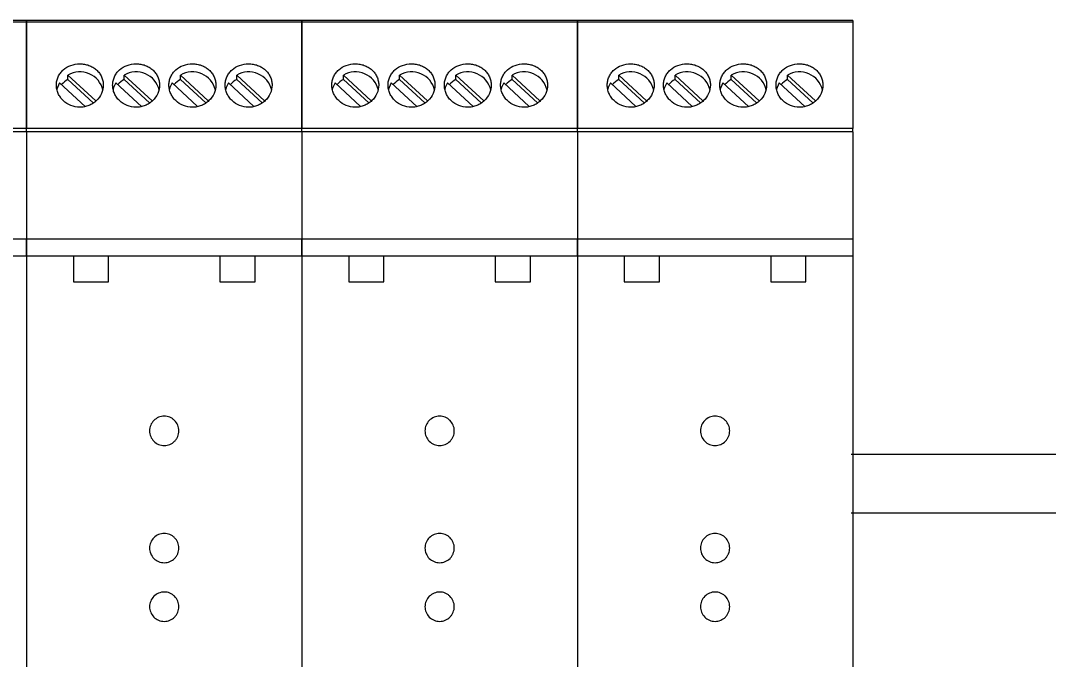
# Model space of a CAD drawing. Header units: millimetres. Extents: x 4137 to 6698, y 1400 to 3585.
# Drawn here: x 5209.5 to 5297.2, y 2240.8 to 2295.3 of the extents above; entities that cross this region are included whole.
import ezdxf

# ---------------------------------------------------------------- set-up
doc = ezdxf.new("R2010")
doc.units = ezdxf.units.MM
doc.layers.add('000-PI-Oprema', color=30, linetype='Continuous', lineweight=5)
doc.layers.add('002-PI-Kabelska kanalica', color=150, linetype='Continuous')

msp = doc.modelspace()

# ---------------------------------------------------------------- linework, layer by layer
at = {"layer": '000-PI-Oprema', "color": 0, "linetype": 'ByBlock', "lineweight": 0}
for p, q in [((5210.045, 2295.278), (5186.545, 2295.278)), ((5210.045, 2295.278), (5210.045, 2295.178)), ((5233.545, 2295.278), (5210.045, 2295.278)), ((5210.045, 2295.178), (5210.045, 2295.278)), ((5233.545, 2295.278), (5233.545, 2295.178)), ((5257.045, 2295.278), (5233.545, 2295.278)), ((5233.545, 2295.178), (5233.545, 2295.278)), ((5257.045, 2295.278), (5257.045, 2295.178)), ((5280.545, 2295.278), (5257.045, 2295.278)), ((5257.045, 2295.178), (5257.045, 2295.278)), ((5280.545, 2295.278), (5280.545, 2295.178)), ((5186.545, 2295.178), (5210.045, 2295.178)), ((5210.045, 2295.178), (5210.045, 2286.078)), ((5210.045, 2286.078), (5210.045, 2295.178)), ((5210.045, 2295.178), (5233.545, 2295.178)), ((5233.545, 2295.178), (5233.545, 2286.078)), ((5233.545, 2286.078), (5233.545, 2295.178)), ((5233.545, 2295.178), (5257.045, 2295.178)), ((5257.045, 2295.178), (5257.045, 2286.078)), ((5257.045, 2286.078), (5257.045, 2295.178)), ((5257.045, 2295.178), (5280.545, 2295.178)), ((5280.545, 2295.178), (5280.545, 2286.078)), ((5212.872, 2289.971), (5215.044, 2287.957)), ((5213.579, 2290.252), (5213.579, 2290.627)), ((5215.955, 2288.424), (5213.579, 2290.627)), ((5215.74, 2288.249), (5213.579, 2290.252)), ((5217.672, 2289.971), (5219.844, 2287.957)), ((5218.379, 2290.252), (5218.379, 2290.627)), ((5220.755, 2288.424), (5218.379, 2290.627)), ((5220.54, 2288.249), (5218.379, 2290.252)), ((5222.472, 2289.971), (5224.644, 2287.957)), ((5223.179, 2290.252), (5223.179, 2290.627)), ((5225.555, 2288.424), (5223.179, 2290.627)), ((5225.34, 2288.249), (5223.179, 2290.252)), ((5227.272, 2289.971), (5229.444, 2287.957)), ((5227.979, 2290.252), (5227.979, 2290.627)), ((5230.355, 2288.424), (5227.979, 2290.627)), ((5230.14, 2288.249), (5227.979, 2290.252)), ((5236.372, 2289.971), (5238.544, 2287.957)), ((5237.079, 2290.252), (5237.079, 2290.627)), ((5239.455, 2288.424), (5237.079, 2290.627)), ((5239.24, 2288.249), (5237.079, 2290.252)), ((5241.172, 2289.971), (5243.344, 2287.957)), ((5241.879, 2290.252), (5241.879, 2290.627)), ((5244.255, 2288.424), (5241.879, 2290.627)), ((5244.04, 2288.249), (5241.879, 2290.252)), ((5245.972, 2289.971), (5248.144, 2287.957)), ((5246.679, 2290.252), (5246.679, 2290.627)), ((5249.055, 2288.424), (5246.679, 2290.627)), ((5248.84, 2288.249), (5246.679, 2290.252)), ((5250.772, 2289.971), (5252.944, 2287.957)), ((5251.479, 2290.252), (5251.479, 2290.627)), ((5253.855, 2288.424), (5251.479, 2290.627)), ((5253.64, 2288.249), (5251.479, 2290.252)), ((5259.872, 2289.971), (5262.044, 2287.957)), ((5260.579, 2290.252), (5260.579, 2290.627)), ((5262.955, 2288.424), (5260.579, 2290.627)), ((5262.74, 2288.249), (5260.579, 2290.252)), ((5264.672, 2289.971), (5266.844, 2287.957)), ((5265.379, 2290.252), (5265.379, 2290.627)), ((5267.755, 2288.424), (5265.379, 2290.627)), ((5267.54, 2288.249), (5265.379, 2290.252)), ((5269.472, 2289.971), (5271.644, 2287.957)), ((5270.179, 2290.252), (5270.179, 2290.627)), ((5272.555, 2288.424), (5270.179, 2290.627)), ((5272.34, 2288.249), (5270.179, 2290.252)), ((5274.272, 2289.971), (5276.444, 2287.957)), ((5274.979, 2290.252), (5274.979, 2290.627)), ((5277.355, 2288.424), (5274.979, 2290.627)), ((5277.14, 2288.249), (5274.979, 2290.252)), ((5210.045, 2286.078), (5186.545, 2286.078)), ((5210.045, 2285.778), (5186.545, 2285.778)), ((5210.045, 2285.778), (5210.045, 2286.078)), ((5233.545, 2286.078), (5210.045, 2286.078)), ((5210.045, 2285.778), (5210.045, 2286.078)), ((5210.045, 2285.778), (5210.045, 2276.672)), ((5233.545, 2285.778), (5210.045, 2285.778)), ((5210.045, 2285.778), (5210.045, 2276.672)), ((5233.545, 2285.778), (5233.545, 2286.078)), ((5257.045, 2286.078), (5233.545, 2286.078)), ((5233.545, 2285.778), (5233.545, 2286.078)), ((5233.545, 2285.778), (5233.545, 2276.672)), ((5257.045, 2285.778), (5233.545, 2285.778)), ((5233.545, 2285.778), (5233.545, 2276.672)), ((5257.045, 2285.778), (5257.045, 2286.078)), ((5280.545, 2286.078), (5257.045, 2286.078)), ((5257.045, 2285.778), (5257.045, 2286.078)), ((5257.045, 2285.778), (5257.045, 2276.672)), ((5280.545, 2285.778), (5257.045, 2285.778)), ((5257.045, 2285.778), (5257.045, 2276.672)), ((5280.545, 2285.778), (5280.545, 2286.078)), ((5280.545, 2285.778), (5280.545, 2276.672)), ((5186.545, 2276.672), (5210.045, 2276.672)), ((5210.045, 2276.672), (5210.045, 2275.204)), ((5210.045, 2276.672), (5233.545, 2276.672)), ((5210.045, 2275.204), (5210.045, 2276.672)), ((5233.545, 2276.672), (5233.545, 2275.204)), ((5233.545, 2276.672), (5257.045, 2276.672)), ((5233.545, 2275.204), (5233.545, 2276.672)), ((5257.045, 2276.672), (5257.045, 2275.204)), ((5257.045, 2276.672), (5280.545, 2276.672)), ((5257.045, 2275.204), (5257.045, 2276.672)), ((5280.545, 2276.672), (5280.545, 2275.204)), ((5206.045, 2275.204), (5210.045, 2275.204)), ((5210.045, 2275.204), (5210.045, 2195.778)), ((5210.045, 2275.204), (5210.045, 2195.778)), ((5210.045, 2275.204), (5214.045, 2275.204)), ((5214.045, 2275.204), (5214.045, 2273.004)), ((5214.045, 2275.204), (5217.045, 2275.204)), ((5217.045, 2273.004), (5217.045, 2275.204)), ((5217.045, 2275.204), (5226.545, 2275.204)), ((5226.545, 2275.204), (5226.545, 2273.004)), ((5226.545, 2275.204), (5229.545, 2275.204)), ((5229.545, 2273.004), (5229.545, 2275.204)), ((5229.545, 2275.204), (5233.545, 2275.204)), ((5233.545, 2275.204), (5233.545, 2195.778)), ((5233.545, 2275.204), (5233.545, 2195.778)), ((5233.545, 2275.204), (5237.545, 2275.204)), ((5237.545, 2275.204), (5237.545, 2273.004)), ((5237.545, 2275.204), (5240.545, 2275.204)), ((5240.545, 2273.004), (5240.545, 2275.204)), ((5240.545, 2275.204), (5250.045, 2275.204)), ((5250.045, 2275.204), (5250.045, 2273.004)), ((5250.045, 2275.204), (5253.045, 2275.204)), ((5253.045, 2273.004), (5253.045, 2275.204)), ((5253.045, 2275.204), (5257.045, 2275.204)), ((5257.045, 2275.204), (5257.045, 2195.778)), ((5257.045, 2275.204), (5257.045, 2195.778)), ((5257.045, 2275.204), (5261.045, 2275.204)), ((5261.045, 2275.204), (5261.045, 2273.004)), ((5261.045, 2275.204), (5264.045, 2275.204)), ((5264.045, 2273.004), (5264.045, 2275.204)), ((5264.045, 2275.204), (5273.545, 2275.204)), ((5273.545, 2275.204), (5273.545, 2273.004)), ((5273.545, 2275.204), (5276.545, 2275.204)), ((5276.545, 2273.004), (5276.545, 2275.204)), ((5276.545, 2275.204), (5280.545, 2275.204)), ((5280.545, 2275.204), (5280.545, 2195.778)), ((5214.045, 2273.004), (5217.045, 2273.004)), ((5226.545, 2273.004), (5229.545, 2273.004)), ((5237.545, 2273.004), (5240.545, 2273.004)), ((5250.045, 2273.004), (5253.045, 2273.004)), ((5261.045, 2273.004), (5264.045, 2273.004)), ((5273.545, 2273.004), (5276.545, 2273.004))]:
    msp.add_line(p, q, dxfattribs=at)
at = {"layer": '000-PI-Oprema', "color": 0, "linetype": 'ByBlock', "lineweight": 0, "flags": 128}
for points in [[(5212.872, 2289.971), (5212.68, 2289.565), (5212.638, 2289.414)], [(5217.672, 2289.971), (5217.48, 2289.565), (5217.438, 2289.414)], [(5222.472, 2289.971), (5222.28, 2289.565), (5222.238, 2289.414)], [(5227.272, 2289.971), (5227.08, 2289.565), (5227.038, 2289.414)], [(5236.372, 2289.971), (5236.18, 2289.565), (5236.138, 2289.414)], [(5241.172, 2289.971), (5240.98, 2289.565), (5240.938, 2289.414)], [(5245.972, 2289.971), (5245.78, 2289.565), (5245.738, 2289.414)], [(5250.772, 2289.971), (5250.58, 2289.565), (5250.538, 2289.414)], [(5259.872, 2289.971), (5259.68, 2289.565), (5259.638, 2289.414)], [(5264.672, 2289.971), (5264.48, 2289.565), (5264.438, 2289.414)], [(5269.472, 2289.971), (5269.28, 2289.565), (5269.238, 2289.414)], [(5274.272, 2289.971), (5274.08, 2289.565), (5274.038, 2289.414)]]:
    msp.add_lwpolyline(points, dxfattribs=at)
at = {"layer": '000-PI-Oprema', "color": 0, "linetype": 'ByBlock', "lineweight": 0}
for centre, radius, start, end in [((5214.598, 2288.879), 2.023, 13.40006, 120.22754), ((5219.398, 2288.879), 2.023, 13.40006, 120.22754), ((5224.198, 2288.879), 2.023, 13.40006, 120.22754), ((5228.998, 2288.879), 2.023, 13.40006, 120.22754), ((5238.098, 2288.879), 2.023, 13.40006, 120.22754), ((5242.898, 2288.879), 2.023, 13.40006, 120.22754), ((5247.698, 2288.879), 2.023, 13.40006, 120.22754), ((5252.498, 2288.879), 2.023, 13.40006, 120.22754), ((5261.598, 2288.879), 2.023, 13.40006, 120.22754), ((5266.398, 2288.879), 2.023, 13.40006, 120.22754), ((5271.198, 2288.879), 2.023, 13.40006, 120.22754), ((5275.998, 2288.879), 2.023, 13.40006, 120.22754), ((5214.517, 2288.527), 1.964, 118.52592, 138.89397), ((5219.317, 2288.527), 1.964, 118.52592, 138.89397), ((5224.117, 2288.527), 1.964, 118.52592, 138.89397), ((5228.917, 2288.527), 1.964, 118.52592, 138.89397), ((5238.017, 2288.527), 1.964, 118.52592, 138.89397), ((5242.817, 2288.527), 1.964, 118.52592, 138.89397), ((5247.617, 2288.527), 1.964, 118.52592, 138.89397), ((5252.417, 2288.527), 1.964, 118.52592, 138.89397), ((5261.517, 2288.527), 1.964, 118.52592, 138.89397), ((5266.317, 2288.527), 1.964, 118.52592, 138.89397), ((5271.117, 2288.527), 1.964, 118.52592, 138.89397), ((5275.917, 2288.527), 1.964, 118.52592, 138.89397)]:
    msp.add_arc(centre, radius, start, end, dxfattribs=at)
for points, knots in [([(5214.595, 2287.883), (5214.727, 2287.883), (5214.857, 2287.896), (5215.113, 2287.945), (5215.24, 2287.982), (5215.482, 2288.079), (5215.597, 2288.138), (5215.814, 2288.278), (5215.917, 2288.359), (5216.194, 2288.623), (5216.343, 2288.835), (5216.542, 2289.289), (5216.595, 2289.535), (5216.595, 2289.898), (5216.582, 2290.021), (5216.531, 2290.256), (5216.493, 2290.371), (5216.393, 2290.591), (5216.33, 2290.698), (5216.186, 2290.894), (5216.103, 2290.985), (5215.916, 2291.152), (5215.816, 2291.227), (5215.599, 2291.356), (5215.482, 2291.412), (5215.24, 2291.501), (5215.115, 2291.535), (5214.859, 2291.58), (5214.726, 2291.592), (5214.335, 2291.592), (5214.071, 2291.546), (5213.59, 2291.368), (5213.367, 2291.236), (5213.09, 2290.988), (5213.005, 2290.895), (5212.86, 2290.699), (5212.798, 2290.594), (5212.698, 2290.374), (5212.659, 2290.257), (5212.608, 2290.022), (5212.595, 2289.902), (5212.595, 2289.657), (5212.608, 2289.536), (5212.658, 2289.297), (5212.697, 2289.178), (5212.797, 2288.949), (5212.858, 2288.84), (5213.003, 2288.634), (5213.087, 2288.536), (5213.364, 2288.271), (5213.587, 2288.128), (5214.068, 2287.935), (5214.33, 2287.883), (5214.595, 2287.883)], [0, 0, 0, 0, 0.03125, 0.03125, 0.0625, 0.0625, 0.09375, 0.09375, 0.125, 0.125, 0.1875, 0.1875, 0.25, 0.25, 0.28125, 0.28125, 0.3125, 0.3125, 0.34375, 0.34375, 0.375, 0.375, 0.40625, 0.40625, 0.4375, 0.4375, 0.46875, 0.46875, 0.5, 0.5, 0.5625, 0.5625, 0.625, 0.625, 0.65625, 0.65625, 0.6875, 0.6875, 0.71875, 0.71875, 0.75, 0.75, 0.78125, 0.78125, 0.8125, 0.8125, 0.84375, 0.84375, 0.875, 0.875, 0.9375, 0.9375, 1, 1, 1, 1]), ([(5219.395, 2287.883), (5219.527, 2287.883), (5219.657, 2287.896), (5219.913, 2287.945), (5220.04, 2287.982), (5220.282, 2288.079), (5220.397, 2288.138), (5220.614, 2288.278), (5220.717, 2288.359), (5220.994, 2288.623), (5221.143, 2288.835), (5221.342, 2289.289), (5221.395, 2289.535), (5221.395, 2289.898), (5221.382, 2290.021), (5221.331, 2290.256), (5221.293, 2290.371), (5221.193, 2290.591), (5221.13, 2290.698), (5220.986, 2290.894), (5220.903, 2290.985), (5220.716, 2291.152), (5220.616, 2291.227), (5220.399, 2291.356), (5220.282, 2291.412), (5220.04, 2291.501), (5219.915, 2291.535), (5219.659, 2291.58), (5219.526, 2291.592), (5219.135, 2291.592), (5218.871, 2291.546), (5218.39, 2291.368), (5218.167, 2291.236), (5217.89, 2290.988), (5217.805, 2290.895), (5217.66, 2290.699), (5217.598, 2290.594), (5217.498, 2290.374), (5217.459, 2290.257), (5217.408, 2290.022), (5217.395, 2289.902), (5217.395, 2289.657), (5217.408, 2289.536), (5217.458, 2289.297), (5217.497, 2289.178), (5217.597, 2288.949), (5217.658, 2288.84), (5217.803, 2288.634), (5217.887, 2288.536), (5218.164, 2288.271), (5218.387, 2288.128), (5218.868, 2287.935), (5219.13, 2287.883), (5219.395, 2287.883)], [0, 0, 0, 0, 0.03125, 0.03125, 0.0625, 0.0625, 0.09375, 0.09375, 0.125, 0.125, 0.1875, 0.1875, 0.25, 0.25, 0.28125, 0.28125, 0.3125, 0.3125, 0.34375, 0.34375, 0.375, 0.375, 0.40625, 0.40625, 0.4375, 0.4375, 0.46875, 0.46875, 0.5, 0.5, 0.5625, 0.5625, 0.625, 0.625, 0.65625, 0.65625, 0.6875, 0.6875, 0.71875, 0.71875, 0.75, 0.75, 0.78125, 0.78125, 0.8125, 0.8125, 0.84375, 0.84375, 0.875, 0.875, 0.9375, 0.9375, 1, 1, 1, 1]), ([(5224.195, 2287.883), (5224.327, 2287.883), (5224.457, 2287.896), (5224.713, 2287.945), (5224.84, 2287.982), (5225.082, 2288.079), (5225.197, 2288.138), (5225.414, 2288.278), (5225.517, 2288.359), (5225.794, 2288.623), (5225.943, 2288.835), (5226.142, 2289.289), (5226.195, 2289.535), (5226.195, 2289.898), (5226.182, 2290.021), (5226.131, 2290.256), (5226.093, 2290.371), (5225.993, 2290.591), (5225.93, 2290.698), (5225.786, 2290.894), (5225.703, 2290.985), (5225.516, 2291.152), (5225.416, 2291.227), (5225.199, 2291.356), (5225.082, 2291.412), (5224.84, 2291.501), (5224.715, 2291.535), (5224.459, 2291.58), (5224.326, 2291.592), (5223.935, 2291.592), (5223.671, 2291.546), (5223.19, 2291.368), (5222.967, 2291.236), (5222.69, 2290.988), (5222.605, 2290.895), (5222.46, 2290.699), (5222.398, 2290.594), (5222.298, 2290.374), (5222.259, 2290.257), (5222.208, 2290.022), (5222.195, 2289.902), (5222.195, 2289.657), (5222.208, 2289.536), (5222.258, 2289.297), (5222.297, 2289.178), (5222.397, 2288.949), (5222.458, 2288.84), (5222.603, 2288.634), (5222.687, 2288.536), (5222.964, 2288.271), (5223.187, 2288.128), (5223.668, 2287.935), (5223.93, 2287.883), (5224.195, 2287.883)], [0, 0, 0, 0, 0.03125, 0.03125, 0.0625, 0.0625, 0.09375, 0.09375, 0.125, 0.125, 0.1875, 0.1875, 0.25, 0.25, 0.28125, 0.28125, 0.3125, 0.3125, 0.34375, 0.34375, 0.375, 0.375, 0.40625, 0.40625, 0.4375, 0.4375, 0.46875, 0.46875, 0.5, 0.5, 0.5625, 0.5625, 0.625, 0.625, 0.65625, 0.65625, 0.6875, 0.6875, 0.71875, 0.71875, 0.75, 0.75, 0.78125, 0.78125, 0.8125, 0.8125, 0.84375, 0.84375, 0.875, 0.875, 0.9375, 0.9375, 1, 1, 1, 1]), ([(5228.995, 2287.883), (5229.127, 2287.883), (5229.257, 2287.896), (5229.513, 2287.945), (5229.64, 2287.982), (5229.882, 2288.079), (5229.997, 2288.138), (5230.214, 2288.278), (5230.317, 2288.359), (5230.594, 2288.623), (5230.743, 2288.835), (5230.942, 2289.289), (5230.995, 2289.535), (5230.995, 2289.898), (5230.982, 2290.021), (5230.931, 2290.256), (5230.893, 2290.371), (5230.793, 2290.591), (5230.73, 2290.698), (5230.586, 2290.894), (5230.503, 2290.985), (5230.316, 2291.152), (5230.216, 2291.227), (5229.999, 2291.356), (5229.882, 2291.412), (5229.64, 2291.501), (5229.515, 2291.535), (5229.259, 2291.58), (5229.126, 2291.592), (5228.735, 2291.592), (5228.471, 2291.546), (5227.99, 2291.368), (5227.767, 2291.236), (5227.49, 2290.988), (5227.405, 2290.895), (5227.26, 2290.699), (5227.198, 2290.594), (5227.098, 2290.374), (5227.059, 2290.257), (5227.008, 2290.022), (5226.995, 2289.902), (5226.995, 2289.657), (5227.008, 2289.536), (5227.058, 2289.297), (5227.097, 2289.178), (5227.197, 2288.949), (5227.258, 2288.84), (5227.403, 2288.634), (5227.487, 2288.536), (5227.764, 2288.271), (5227.987, 2288.128), (5228.468, 2287.935), (5228.73, 2287.883), (5228.995, 2287.883)], [0, 0, 0, 0, 0.03125, 0.03125, 0.0625, 0.0625, 0.09375, 0.09375, 0.125, 0.125, 0.1875, 0.1875, 0.25, 0.25, 0.28125, 0.28125, 0.3125, 0.3125, 0.34375, 0.34375, 0.375, 0.375, 0.40625, 0.40625, 0.4375, 0.4375, 0.46875, 0.46875, 0.5, 0.5, 0.5625, 0.5625, 0.625, 0.625, 0.65625, 0.65625, 0.6875, 0.6875, 0.71875, 0.71875, 0.75, 0.75, 0.78125, 0.78125, 0.8125, 0.8125, 0.84375, 0.84375, 0.875, 0.875, 0.9375, 0.9375, 1, 1, 1, 1]), ([(5238.095, 2287.883), (5238.227, 2287.883), (5238.357, 2287.896), (5238.613, 2287.945), (5238.74, 2287.982), (5238.982, 2288.079), (5239.097, 2288.138), (5239.314, 2288.278), (5239.417, 2288.359), (5239.694, 2288.623), (5239.843, 2288.835), (5240.042, 2289.289), (5240.095, 2289.535), (5240.095, 2289.898), (5240.082, 2290.021), (5240.031, 2290.256), (5239.993, 2290.371), (5239.893, 2290.591), (5239.83, 2290.698), (5239.686, 2290.894), (5239.603, 2290.985), (5239.416, 2291.152), (5239.316, 2291.227), (5239.099, 2291.356), (5238.982, 2291.412), (5238.74, 2291.501), (5238.615, 2291.535), (5238.359, 2291.58), (5238.226, 2291.592), (5237.835, 2291.592), (5237.571, 2291.546), (5237.09, 2291.368), (5236.867, 2291.236), (5236.59, 2290.988), (5236.505, 2290.895), (5236.36, 2290.699), (5236.298, 2290.594), (5236.198, 2290.374), (5236.159, 2290.257), (5236.108, 2290.022), (5236.095, 2289.902), (5236.095, 2289.657), (5236.108, 2289.536), (5236.158, 2289.297), (5236.197, 2289.178), (5236.297, 2288.949), (5236.358, 2288.84), (5236.503, 2288.634), (5236.587, 2288.536), (5236.864, 2288.271), (5237.087, 2288.128), (5237.568, 2287.935), (5237.83, 2287.883), (5238.095, 2287.883)], [0, 0, 0, 0, 0.03125, 0.03125, 0.0625, 0.0625, 0.09375, 0.09375, 0.125, 0.125, 0.1875, 0.1875, 0.25, 0.25, 0.28125, 0.28125, 0.3125, 0.3125, 0.34375, 0.34375, 0.375, 0.375, 0.40625, 0.40625, 0.4375, 0.4375, 0.46875, 0.46875, 0.5, 0.5, 0.5625, 0.5625, 0.625, 0.625, 0.65625, 0.65625, 0.6875, 0.6875, 0.71875, 0.71875, 0.75, 0.75, 0.78125, 0.78125, 0.8125, 0.8125, 0.84375, 0.84375, 0.875, 0.875, 0.9375, 0.9375, 1, 1, 1, 1]), ([(5242.895, 2287.883), (5243.027, 2287.883), (5243.157, 2287.896), (5243.413, 2287.945), (5243.54, 2287.982), (5243.782, 2288.079), (5243.897, 2288.138), (5244.114, 2288.278), (5244.217, 2288.359), (5244.494, 2288.623), (5244.643, 2288.835), (5244.842, 2289.289), (5244.895, 2289.535), (5244.895, 2289.898), (5244.882, 2290.021), (5244.831, 2290.256), (5244.793, 2290.371), (5244.693, 2290.591), (5244.63, 2290.698), (5244.486, 2290.894), (5244.403, 2290.985), (5244.216, 2291.152), (5244.116, 2291.227), (5243.899, 2291.356), (5243.782, 2291.412), (5243.54, 2291.501), (5243.415, 2291.535), (5243.159, 2291.58), (5243.026, 2291.592), (5242.635, 2291.592), (5242.371, 2291.546), (5241.89, 2291.368), (5241.667, 2291.236), (5241.39, 2290.988), (5241.305, 2290.895), (5241.16, 2290.699), (5241.098, 2290.594), (5240.998, 2290.374), (5240.959, 2290.257), (5240.908, 2290.022), (5240.895, 2289.902), (5240.895, 2289.657), (5240.908, 2289.536), (5240.958, 2289.297), (5240.997, 2289.178), (5241.097, 2288.949), (5241.158, 2288.84), (5241.303, 2288.634), (5241.387, 2288.536), (5241.664, 2288.271), (5241.887, 2288.128), (5242.368, 2287.935), (5242.63, 2287.883), (5242.895, 2287.883)], [0, 0, 0, 0, 0.03125, 0.03125, 0.0625, 0.0625, 0.09375, 0.09375, 0.125, 0.125, 0.1875, 0.1875, 0.25, 0.25, 0.28125, 0.28125, 0.3125, 0.3125, 0.34375, 0.34375, 0.375, 0.375, 0.40625, 0.40625, 0.4375, 0.4375, 0.46875, 0.46875, 0.5, 0.5, 0.5625, 0.5625, 0.625, 0.625, 0.65625, 0.65625, 0.6875, 0.6875, 0.71875, 0.71875, 0.75, 0.75, 0.78125, 0.78125, 0.8125, 0.8125, 0.84375, 0.84375, 0.875, 0.875, 0.9375, 0.9375, 1, 1, 1, 1]), ([(5247.695, 2287.883), (5247.827, 2287.883), (5247.957, 2287.896), (5248.213, 2287.945), (5248.34, 2287.982), (5248.582, 2288.079), (5248.697, 2288.138), (5248.914, 2288.278), (5249.017, 2288.359), (5249.294, 2288.623), (5249.443, 2288.835), (5249.642, 2289.289), (5249.695, 2289.535), (5249.695, 2289.898), (5249.682, 2290.021), (5249.631, 2290.256), (5249.593, 2290.371), (5249.493, 2290.591), (5249.43, 2290.698), (5249.286, 2290.894), (5249.203, 2290.985), (5249.016, 2291.152), (5248.916, 2291.227), (5248.699, 2291.356), (5248.582, 2291.412), (5248.34, 2291.501), (5248.215, 2291.535), (5247.959, 2291.58), (5247.826, 2291.592), (5247.435, 2291.592), (5247.171, 2291.546), (5246.69, 2291.368), (5246.467, 2291.236), (5246.19, 2290.988), (5246.105, 2290.895), (5245.96, 2290.699), (5245.898, 2290.594), (5245.798, 2290.374), (5245.759, 2290.257), (5245.708, 2290.022), (5245.695, 2289.902), (5245.695, 2289.657), (5245.708, 2289.536), (5245.758, 2289.297), (5245.797, 2289.178), (5245.897, 2288.949), (5245.958, 2288.84), (5246.103, 2288.634), (5246.187, 2288.536), (5246.464, 2288.271), (5246.687, 2288.128), (5247.168, 2287.935), (5247.43, 2287.883), (5247.695, 2287.883)], [0, 0, 0, 0, 0.03125, 0.03125, 0.0625, 0.0625, 0.09375, 0.09375, 0.125, 0.125, 0.1875, 0.1875, 0.25, 0.25, 0.28125, 0.28125, 0.3125, 0.3125, 0.34375, 0.34375, 0.375, 0.375, 0.40625, 0.40625, 0.4375, 0.4375, 0.46875, 0.46875, 0.5, 0.5, 0.5625, 0.5625, 0.625, 0.625, 0.65625, 0.65625, 0.6875, 0.6875, 0.71875, 0.71875, 0.75, 0.75, 0.78125, 0.78125, 0.8125, 0.8125, 0.84375, 0.84375, 0.875, 0.875, 0.9375, 0.9375, 1, 1, 1, 1]), ([(5252.495, 2287.883), (5252.627, 2287.883), (5252.757, 2287.896), (5253.013, 2287.945), (5253.14, 2287.982), (5253.382, 2288.079), (5253.497, 2288.138), (5253.714, 2288.278), (5253.817, 2288.359), (5254.094, 2288.623), (5254.243, 2288.835), (5254.442, 2289.289), (5254.495, 2289.535), (5254.495, 2289.898), (5254.482, 2290.021), (5254.431, 2290.256), (5254.393, 2290.371), (5254.293, 2290.591), (5254.23, 2290.698), (5254.086, 2290.894), (5254.003, 2290.985), (5253.816, 2291.152), (5253.716, 2291.227), (5253.499, 2291.356), (5253.382, 2291.412), (5253.14, 2291.501), (5253.015, 2291.535), (5252.759, 2291.58), (5252.626, 2291.592), (5252.235, 2291.592), (5251.971, 2291.546), (5251.49, 2291.368), (5251.267, 2291.236), (5250.99, 2290.988), (5250.905, 2290.895), (5250.76, 2290.699), (5250.698, 2290.594), (5250.598, 2290.374), (5250.559, 2290.257), (5250.508, 2290.022), (5250.495, 2289.902), (5250.495, 2289.657), (5250.508, 2289.536), (5250.558, 2289.297), (5250.597, 2289.178), (5250.697, 2288.949), (5250.758, 2288.84), (5250.903, 2288.634), (5250.987, 2288.536), (5251.264, 2288.271), (5251.487, 2288.128), (5251.968, 2287.935), (5252.23, 2287.883), (5252.495, 2287.883)], [0, 0, 0, 0, 0.03125, 0.03125, 0.0625, 0.0625, 0.09375, 0.09375, 0.125, 0.125, 0.1875, 0.1875, 0.25, 0.25, 0.28125, 0.28125, 0.3125, 0.3125, 0.34375, 0.34375, 0.375, 0.375, 0.40625, 0.40625, 0.4375, 0.4375, 0.46875, 0.46875, 0.5, 0.5, 0.5625, 0.5625, 0.625, 0.625, 0.65625, 0.65625, 0.6875, 0.6875, 0.71875, 0.71875, 0.75, 0.75, 0.78125, 0.78125, 0.8125, 0.8125, 0.84375, 0.84375, 0.875, 0.875, 0.9375, 0.9375, 1, 1, 1, 1]), ([(5261.595, 2287.883), (5261.727, 2287.883), (5261.857, 2287.896), (5262.113, 2287.945), (5262.24, 2287.982), (5262.482, 2288.079), (5262.597, 2288.138), (5262.814, 2288.278), (5262.917, 2288.359), (5263.194, 2288.623), (5263.343, 2288.835), (5263.542, 2289.289), (5263.595, 2289.535), (5263.595, 2289.898), (5263.582, 2290.021), (5263.531, 2290.256), (5263.493, 2290.371), (5263.393, 2290.591), (5263.33, 2290.698), (5263.186, 2290.894), (5263.103, 2290.985), (5262.916, 2291.152), (5262.816, 2291.227), (5262.599, 2291.356), (5262.482, 2291.412), (5262.24, 2291.501), (5262.115, 2291.535), (5261.859, 2291.58), (5261.726, 2291.592), (5261.335, 2291.592), (5261.071, 2291.546), (5260.59, 2291.368), (5260.367, 2291.236), (5260.09, 2290.988), (5260.005, 2290.895), (5259.86, 2290.699), (5259.798, 2290.594), (5259.698, 2290.374), (5259.659, 2290.257), (5259.608, 2290.022), (5259.595, 2289.902), (5259.595, 2289.657), (5259.608, 2289.536), (5259.658, 2289.297), (5259.697, 2289.178), (5259.797, 2288.949), (5259.858, 2288.84), (5260.003, 2288.634), (5260.087, 2288.536), (5260.364, 2288.271), (5260.587, 2288.128), (5261.068, 2287.935), (5261.33, 2287.883), (5261.595, 2287.883)], [0, 0, 0, 0, 0.03125, 0.03125, 0.0625, 0.0625, 0.09375, 0.09375, 0.125, 0.125, 0.1875, 0.1875, 0.25, 0.25, 0.28125, 0.28125, 0.3125, 0.3125, 0.34375, 0.34375, 0.375, 0.375, 0.40625, 0.40625, 0.4375, 0.4375, 0.46875, 0.46875, 0.5, 0.5, 0.5625, 0.5625, 0.625, 0.625, 0.65625, 0.65625, 0.6875, 0.6875, 0.71875, 0.71875, 0.75, 0.75, 0.78125, 0.78125, 0.8125, 0.8125, 0.84375, 0.84375, 0.875, 0.875, 0.9375, 0.9375, 1, 1, 1, 1]), ([(5266.395, 2287.883), (5266.527, 2287.883), (5266.657, 2287.896), (5266.913, 2287.945), (5267.04, 2287.982), (5267.282, 2288.079), (5267.397, 2288.138), (5267.614, 2288.278), (5267.717, 2288.359), (5267.994, 2288.623), (5268.143, 2288.835), (5268.342, 2289.289), (5268.395, 2289.535), (5268.395, 2289.898), (5268.382, 2290.021), (5268.331, 2290.256), (5268.293, 2290.371), (5268.193, 2290.591), (5268.13, 2290.698), (5267.986, 2290.894), (5267.903, 2290.985), (5267.716, 2291.152), (5267.616, 2291.227), (5267.399, 2291.356), (5267.282, 2291.412), (5267.04, 2291.501), (5266.915, 2291.535), (5266.659, 2291.58), (5266.526, 2291.592), (5266.135, 2291.592), (5265.871, 2291.546), (5265.39, 2291.368), (5265.167, 2291.236), (5264.89, 2290.988), (5264.805, 2290.895), (5264.66, 2290.699), (5264.598, 2290.594), (5264.498, 2290.374), (5264.459, 2290.257), (5264.408, 2290.022), (5264.395, 2289.902), (5264.395, 2289.657), (5264.408, 2289.536), (5264.458, 2289.297), (5264.497, 2289.178), (5264.597, 2288.949), (5264.658, 2288.84), (5264.803, 2288.634), (5264.887, 2288.536), (5265.164, 2288.271), (5265.387, 2288.128), (5265.868, 2287.935), (5266.13, 2287.883), (5266.395, 2287.883)], [0, 0, 0, 0, 0.03125, 0.03125, 0.0625, 0.0625, 0.09375, 0.09375, 0.125, 0.125, 0.1875, 0.1875, 0.25, 0.25, 0.28125, 0.28125, 0.3125, 0.3125, 0.34375, 0.34375, 0.375, 0.375, 0.40625, 0.40625, 0.4375, 0.4375, 0.46875, 0.46875, 0.5, 0.5, 0.5625, 0.5625, 0.625, 0.625, 0.65625, 0.65625, 0.6875, 0.6875, 0.71875, 0.71875, 0.75, 0.75, 0.78125, 0.78125, 0.8125, 0.8125, 0.84375, 0.84375, 0.875, 0.875, 0.9375, 0.9375, 1, 1, 1, 1]), ([(5271.195, 2287.883), (5271.327, 2287.883), (5271.457, 2287.896), (5271.713, 2287.945), (5271.84, 2287.982), (5272.082, 2288.079), (5272.197, 2288.138), (5272.414, 2288.278), (5272.517, 2288.359), (5272.794, 2288.623), (5272.943, 2288.835), (5273.142, 2289.289), (5273.195, 2289.535), (5273.195, 2289.898), (5273.182, 2290.021), (5273.131, 2290.256), (5273.093, 2290.371), (5272.993, 2290.591), (5272.93, 2290.698), (5272.786, 2290.894), (5272.703, 2290.985), (5272.516, 2291.152), (5272.416, 2291.227), (5272.199, 2291.356), (5272.082, 2291.412), (5271.84, 2291.501), (5271.715, 2291.535), (5271.459, 2291.58), (5271.326, 2291.592), (5270.935, 2291.592), (5270.671, 2291.546), (5270.19, 2291.368), (5269.967, 2291.236), (5269.69, 2290.988), (5269.605, 2290.895), (5269.46, 2290.699), (5269.398, 2290.594), (5269.298, 2290.374), (5269.259, 2290.257), (5269.208, 2290.022), (5269.195, 2289.902), (5269.195, 2289.657), (5269.208, 2289.536), (5269.258, 2289.297), (5269.297, 2289.178), (5269.397, 2288.949), (5269.458, 2288.84), (5269.603, 2288.634), (5269.687, 2288.536), (5269.964, 2288.271), (5270.187, 2288.128), (5270.668, 2287.935), (5270.93, 2287.883), (5271.195, 2287.883)], [0, 0, 0, 0, 0.03125, 0.03125, 0.0625, 0.0625, 0.09375, 0.09375, 0.125, 0.125, 0.1875, 0.1875, 0.25, 0.25, 0.28125, 0.28125, 0.3125, 0.3125, 0.34375, 0.34375, 0.375, 0.375, 0.40625, 0.40625, 0.4375, 0.4375, 0.46875, 0.46875, 0.5, 0.5, 0.5625, 0.5625, 0.625, 0.625, 0.65625, 0.65625, 0.6875, 0.6875, 0.71875, 0.71875, 0.75, 0.75, 0.78125, 0.78125, 0.8125, 0.8125, 0.84375, 0.84375, 0.875, 0.875, 0.9375, 0.9375, 1, 1, 1, 1]), ([(5275.995, 2287.883), (5276.127, 2287.883), (5276.257, 2287.896), (5276.513, 2287.945), (5276.64, 2287.982), (5276.882, 2288.079), (5276.997, 2288.138), (5277.214, 2288.278), (5277.317, 2288.359), (5277.594, 2288.623), (5277.743, 2288.835), (5277.942, 2289.289), (5277.995, 2289.535), (5277.995, 2289.898), (5277.982, 2290.021), (5277.931, 2290.256), (5277.893, 2290.371), (5277.793, 2290.591), (5277.73, 2290.698), (5277.586, 2290.894), (5277.503, 2290.985), (5277.316, 2291.152), (5277.216, 2291.227), (5276.999, 2291.356), (5276.882, 2291.412), (5276.64, 2291.501), (5276.515, 2291.535), (5276.259, 2291.58), (5276.126, 2291.592), (5275.735, 2291.592), (5275.471, 2291.546), (5274.99, 2291.368), (5274.767, 2291.236), (5274.49, 2290.988), (5274.405, 2290.895), (5274.26, 2290.699), (5274.198, 2290.594), (5274.098, 2290.374), (5274.059, 2290.257), (5274.008, 2290.022), (5273.995, 2289.902), (5273.995, 2289.657), (5274.008, 2289.536), (5274.058, 2289.297), (5274.097, 2289.178), (5274.197, 2288.949), (5274.258, 2288.84), (5274.403, 2288.634), (5274.487, 2288.536), (5274.764, 2288.271), (5274.987, 2288.128), (5275.468, 2287.935), (5275.73, 2287.883), (5275.995, 2287.883)], [0, 0, 0, 0, 0.03125, 0.03125, 0.0625, 0.0625, 0.09375, 0.09375, 0.125, 0.125, 0.1875, 0.1875, 0.25, 0.25, 0.28125, 0.28125, 0.3125, 0.3125, 0.34375, 0.34375, 0.375, 0.375, 0.40625, 0.40625, 0.4375, 0.4375, 0.46875, 0.46875, 0.5, 0.5, 0.5625, 0.5625, 0.625, 0.625, 0.65625, 0.65625, 0.6875, 0.6875, 0.71875, 0.71875, 0.75, 0.75, 0.78125, 0.78125, 0.8125, 0.8125, 0.84375, 0.84375, 0.875, 0.875, 0.9375, 0.9375, 1, 1, 1, 1]), ([(5223.045, 2260.278), (5223.045, 2260.114), (5223.013, 2259.952), (5222.919, 2259.725), (5222.881, 2259.654), (5222.79, 2259.518), (5222.738, 2259.453), (5222.565, 2259.28), (5222.425, 2259.187), (5222.124, 2259.061), (5221.959, 2259.028), (5221.632, 2259.028), (5221.467, 2259.061), (5221.164, 2259.187), (5221.026, 2259.279), (5220.793, 2259.512), (5220.702, 2259.65), (5220.577, 2259.953), (5220.545, 2260.116), (5220.545, 2260.441), (5220.578, 2260.605), (5220.701, 2260.905), (5220.794, 2261.045), (5221.024, 2261.275), (5221.163, 2261.369), (5221.465, 2261.495), (5221.629, 2261.528), (5221.959, 2261.528), (5222.122, 2261.496), (5222.35, 2261.401), (5222.422, 2261.363), (5222.558, 2261.272), (5222.622, 2261.219), (5222.795, 2261.046), (5222.888, 2260.906), (5223.012, 2260.606), (5223.045, 2260.443), (5223.045, 2260.278)], [0, 0, 0, 0, 0.0625, 0.0625, 0.09375, 0.09375, 0.125, 0.125, 0.1875, 0.1875, 0.25, 0.25, 0.3125, 0.3125, 0.375, 0.375, 0.4375, 0.4375, 0.5, 0.5, 0.5625, 0.5625, 0.625, 0.625, 0.6875, 0.6875, 0.75, 0.75, 0.8125, 0.8125, 0.84375, 0.84375, 0.875, 0.875, 0.9375, 0.9375, 1, 1, 1, 1]), ([(5246.545, 2260.278), (5246.545, 2260.114), (5246.513, 2259.952), (5246.419, 2259.725), (5246.381, 2259.654), (5246.29, 2259.518), (5246.238, 2259.453), (5246.065, 2259.28), (5245.925, 2259.187), (5245.624, 2259.061), (5245.459, 2259.028), (5245.132, 2259.028), (5244.967, 2259.061), (5244.664, 2259.187), (5244.526, 2259.279), (5244.293, 2259.512), (5244.202, 2259.65), (5244.077, 2259.953), (5244.045, 2260.116), (5244.045, 2260.441), (5244.078, 2260.605), (5244.201, 2260.905), (5244.294, 2261.045), (5244.524, 2261.275), (5244.663, 2261.369), (5244.965, 2261.495), (5245.129, 2261.528), (5245.459, 2261.528), (5245.622, 2261.496), (5245.85, 2261.401), (5245.922, 2261.363), (5246.058, 2261.272), (5246.122, 2261.219), (5246.295, 2261.046), (5246.388, 2260.906), (5246.512, 2260.606), (5246.545, 2260.443), (5246.545, 2260.278)], [0, 0, 0, 0, 0.0625, 0.0625, 0.09375, 0.09375, 0.125, 0.125, 0.1875, 0.1875, 0.25, 0.25, 0.3125, 0.3125, 0.375, 0.375, 0.4375, 0.4375, 0.5, 0.5, 0.5625, 0.5625, 0.625, 0.625, 0.6875, 0.6875, 0.75, 0.75, 0.8125, 0.8125, 0.84375, 0.84375, 0.875, 0.875, 0.9375, 0.9375, 1, 1, 1, 1]), ([(5270.045, 2260.278), (5270.045, 2260.114), (5270.013, 2259.952), (5269.919, 2259.725), (5269.881, 2259.654), (5269.79, 2259.518), (5269.738, 2259.453), (5269.565, 2259.28), (5269.425, 2259.187), (5269.124, 2259.061), (5268.959, 2259.028), (5268.632, 2259.028), (5268.467, 2259.061), (5268.164, 2259.187), (5268.026, 2259.279), (5267.793, 2259.512), (5267.702, 2259.65), (5267.577, 2259.953), (5267.545, 2260.116), (5267.545, 2260.441), (5267.578, 2260.605), (5267.701, 2260.905), (5267.794, 2261.045), (5268.024, 2261.275), (5268.163, 2261.369), (5268.465, 2261.495), (5268.629, 2261.528), (5268.959, 2261.528), (5269.122, 2261.496), (5269.35, 2261.401), (5269.422, 2261.363), (5269.558, 2261.272), (5269.622, 2261.219), (5269.795, 2261.046), (5269.888, 2260.906), (5270.012, 2260.606), (5270.045, 2260.443), (5270.045, 2260.278)], [0, 0, 0, 0, 0.0625, 0.0625, 0.09375, 0.09375, 0.125, 0.125, 0.1875, 0.1875, 0.25, 0.25, 0.3125, 0.3125, 0.375, 0.375, 0.4375, 0.4375, 0.5, 0.5, 0.5625, 0.5625, 0.625, 0.625, 0.6875, 0.6875, 0.75, 0.75, 0.8125, 0.8125, 0.84375, 0.84375, 0.875, 0.875, 0.9375, 0.9375, 1, 1, 1, 1]), ([(5223.045, 2250.278), (5223.045, 2250.113), (5223.012, 2249.951), (5222.918, 2249.724), (5222.88, 2249.652), (5222.789, 2249.517), (5222.737, 2249.452), (5222.564, 2249.279), (5222.424, 2249.186), (5222.123, 2249.061), (5221.959, 2249.028), (5221.632, 2249.028), (5221.468, 2249.061), (5221.166, 2249.186), (5221.028, 2249.278), (5220.794, 2249.511), (5220.703, 2249.649), (5220.609, 2249.876), (5220.585, 2249.954), (5220.553, 2250.114), (5220.545, 2250.197), (5220.545, 2250.441), (5220.578, 2250.605), (5220.702, 2250.906), (5220.795, 2251.046), (5221.025, 2251.276), (5221.164, 2251.37), (5221.466, 2251.495), (5221.629, 2251.528), (5221.959, 2251.528), (5222.121, 2251.496), (5222.349, 2251.402), (5222.421, 2251.363), (5222.556, 2251.273), (5222.621, 2251.22), (5222.794, 2251.047), (5222.887, 2250.908), (5223.012, 2250.607), (5223.045, 2250.443), (5223.045, 2250.278)], [0, 0, 0, 0, 0.0625, 0.0625, 0.09375, 0.09375, 0.125, 0.125, 0.1875, 0.1875, 0.25, 0.25, 0.3125, 0.3125, 0.375, 0.375, 0.4375, 0.4375, 0.46875, 0.46875, 0.5, 0.5, 0.5625, 0.5625, 0.625, 0.625, 0.6875, 0.6875, 0.75, 0.75, 0.8125, 0.8125, 0.84375, 0.84375, 0.875, 0.875, 0.9375, 0.9375, 1, 1, 1, 1]), ([(5246.545, 2250.278), (5246.545, 2250.113), (5246.512, 2249.951), (5246.418, 2249.724), (5246.38, 2249.652), (5246.289, 2249.517), (5246.237, 2249.452), (5246.064, 2249.279), (5245.924, 2249.186), (5245.623, 2249.061), (5245.459, 2249.028), (5245.132, 2249.028), (5244.968, 2249.061), (5244.666, 2249.186), (5244.528, 2249.278), (5244.294, 2249.511), (5244.203, 2249.649), (5244.109, 2249.876), (5244.085, 2249.954), (5244.053, 2250.114), (5244.045, 2250.197), (5244.045, 2250.441), (5244.078, 2250.605), (5244.202, 2250.906), (5244.295, 2251.046), (5244.525, 2251.276), (5244.664, 2251.37), (5244.966, 2251.495), (5245.129, 2251.528), (5245.459, 2251.528), (5245.621, 2251.496), (5245.849, 2251.402), (5245.921, 2251.363), (5246.056, 2251.273), (5246.121, 2251.22), (5246.294, 2251.047), (5246.387, 2250.908), (5246.512, 2250.607), (5246.545, 2250.443), (5246.545, 2250.278)], [0, 0, 0, 0, 0.0625, 0.0625, 0.09375, 0.09375, 0.125, 0.125, 0.1875, 0.1875, 0.25, 0.25, 0.3125, 0.3125, 0.375, 0.375, 0.4375, 0.4375, 0.46875, 0.46875, 0.5, 0.5, 0.5625, 0.5625, 0.625, 0.625, 0.6875, 0.6875, 0.75, 0.75, 0.8125, 0.8125, 0.84375, 0.84375, 0.875, 0.875, 0.9375, 0.9375, 1, 1, 1, 1]), ([(5270.045, 2250.278), (5270.045, 2250.113), (5270.012, 2249.951), (5269.918, 2249.724), (5269.88, 2249.652), (5269.789, 2249.517), (5269.737, 2249.452), (5269.564, 2249.279), (5269.424, 2249.186), (5269.123, 2249.061), (5268.959, 2249.028), (5268.632, 2249.028), (5268.468, 2249.061), (5268.166, 2249.186), (5268.028, 2249.278), (5267.794, 2249.511), (5267.703, 2249.649), (5267.609, 2249.876), (5267.585, 2249.954), (5267.553, 2250.114), (5267.545, 2250.197), (5267.545, 2250.441), (5267.578, 2250.605), (5267.702, 2250.906), (5267.795, 2251.046), (5268.025, 2251.276), (5268.164, 2251.37), (5268.466, 2251.495), (5268.629, 2251.528), (5268.959, 2251.528), (5269.121, 2251.496), (5269.349, 2251.402), (5269.421, 2251.363), (5269.556, 2251.273), (5269.621, 2251.22), (5269.794, 2251.047), (5269.887, 2250.908), (5270.012, 2250.607), (5270.045, 2250.443), (5270.045, 2250.278)], [0, 0, 0, 0, 0.0625, 0.0625, 0.09375, 0.09375, 0.125, 0.125, 0.1875, 0.1875, 0.25, 0.25, 0.3125, 0.3125, 0.375, 0.375, 0.4375, 0.4375, 0.46875, 0.46875, 0.5, 0.5, 0.5625, 0.5625, 0.625, 0.625, 0.6875, 0.6875, 0.75, 0.75, 0.8125, 0.8125, 0.84375, 0.84375, 0.875, 0.875, 0.9375, 0.9375, 1, 1, 1, 1]), ([(5223.045, 2245.278), (5223.045, 2245.113), (5223.012, 2244.951), (5222.918, 2244.724), (5222.88, 2244.652), (5222.789, 2244.516), (5222.736, 2244.452), (5222.563, 2244.279), (5222.424, 2244.186), (5222.123, 2244.061), (5221.959, 2244.028), (5221.632, 2244.028), (5221.469, 2244.06), (5221.166, 2244.186), (5221.028, 2244.277), (5220.795, 2244.511), (5220.703, 2244.648), (5220.609, 2244.875), (5220.585, 2244.953), (5220.553, 2245.113), (5220.545, 2245.196), (5220.545, 2245.441), (5220.578, 2245.605), (5220.702, 2245.906), (5220.795, 2246.046), (5221.025, 2246.277), (5221.164, 2246.37), (5221.466, 2246.495), (5221.629, 2246.528), (5221.959, 2246.528), (5222.121, 2246.496), (5222.348, 2246.402), (5222.42, 2246.364), (5222.556, 2246.273), (5222.62, 2246.22), (5222.794, 2246.047), (5222.887, 2245.908), (5223.012, 2245.607), (5223.045, 2245.443), (5223.045, 2245.278)], [0, 0, 0, 0, 0.0625, 0.0625, 0.09375, 0.09375, 0.125, 0.125, 0.1875, 0.1875, 0.25, 0.25, 0.3125, 0.3125, 0.375, 0.375, 0.4375, 0.4375, 0.46875, 0.46875, 0.5, 0.5, 0.5625, 0.5625, 0.625, 0.625, 0.6875, 0.6875, 0.75, 0.75, 0.8125, 0.8125, 0.84375, 0.84375, 0.875, 0.875, 0.9375, 0.9375, 1, 1, 1, 1]), ([(5246.545, 2245.278), (5246.545, 2245.113), (5246.512, 2244.951), (5246.418, 2244.724), (5246.38, 2244.652), (5246.289, 2244.516), (5246.236, 2244.452), (5246.063, 2244.279), (5245.924, 2244.186), (5245.623, 2244.061), (5245.459, 2244.028), (5245.132, 2244.028), (5244.969, 2244.06), (5244.666, 2244.186), (5244.528, 2244.277), (5244.295, 2244.511), (5244.203, 2244.648), (5244.109, 2244.875), (5244.085, 2244.953), (5244.053, 2245.113), (5244.045, 2245.196), (5244.045, 2245.441), (5244.078, 2245.605), (5244.202, 2245.906), (5244.295, 2246.046), (5244.525, 2246.277), (5244.664, 2246.37), (5244.966, 2246.495), (5245.129, 2246.528), (5245.459, 2246.528), (5245.621, 2246.496), (5245.848, 2246.402), (5245.92, 2246.364), (5246.056, 2246.273), (5246.12, 2246.22), (5246.294, 2246.047), (5246.387, 2245.908), (5246.512, 2245.607), (5246.545, 2245.443), (5246.545, 2245.278)], [0, 0, 0, 0, 0.0625, 0.0625, 0.09375, 0.09375, 0.125, 0.125, 0.1875, 0.1875, 0.25, 0.25, 0.3125, 0.3125, 0.375, 0.375, 0.4375, 0.4375, 0.46875, 0.46875, 0.5, 0.5, 0.5625, 0.5625, 0.625, 0.625, 0.6875, 0.6875, 0.75, 0.75, 0.8125, 0.8125, 0.84375, 0.84375, 0.875, 0.875, 0.9375, 0.9375, 1, 1, 1, 1]), ([(5270.045, 2245.278), (5270.045, 2245.113), (5270.012, 2244.951), (5269.918, 2244.724), (5269.88, 2244.652), (5269.789, 2244.516), (5269.736, 2244.452), (5269.563, 2244.279), (5269.424, 2244.186), (5269.123, 2244.061), (5268.959, 2244.028), (5268.632, 2244.028), (5268.469, 2244.06), (5268.166, 2244.186), (5268.028, 2244.277), (5267.795, 2244.511), (5267.703, 2244.648), (5267.609, 2244.875), (5267.585, 2244.953), (5267.553, 2245.113), (5267.545, 2245.196), (5267.545, 2245.441), (5267.578, 2245.605), (5267.702, 2245.906), (5267.795, 2246.046), (5268.025, 2246.277), (5268.164, 2246.37), (5268.466, 2246.495), (5268.629, 2246.528), (5268.959, 2246.528), (5269.121, 2246.496), (5269.348, 2246.402), (5269.42, 2246.364), (5269.556, 2246.273), (5269.62, 2246.22), (5269.794, 2246.047), (5269.887, 2245.908), (5270.012, 2245.607), (5270.045, 2245.443), (5270.045, 2245.278)], [0, 0, 0, 0, 0.0625, 0.0625, 0.09375, 0.09375, 0.125, 0.125, 0.1875, 0.1875, 0.25, 0.25, 0.3125, 0.3125, 0.375, 0.375, 0.4375, 0.4375, 0.46875, 0.46875, 0.5, 0.5, 0.5625, 0.5625, 0.625, 0.625, 0.6875, 0.6875, 0.75, 0.75, 0.8125, 0.8125, 0.84375, 0.84375, 0.875, 0.875, 0.9375, 0.9375, 1, 1, 1, 1])]:
    msp.add_open_spline(points, degree=3, knots=knots, dxfattribs=at)
at = {"layer": '002-PI-Kabelska kanalica', "color": 0, "linetype": 'ByBlock', "lineweight": 0, "ltscale": 0.25}
for p, q in [((5280.394, 2258.278), (5667.996, 2258.278)), ((5280.394, 2253.278), (5667.996, 2253.278))]:
    msp.add_line(p, q, dxfattribs=at)

doc.saveas('drawing.dxf')
